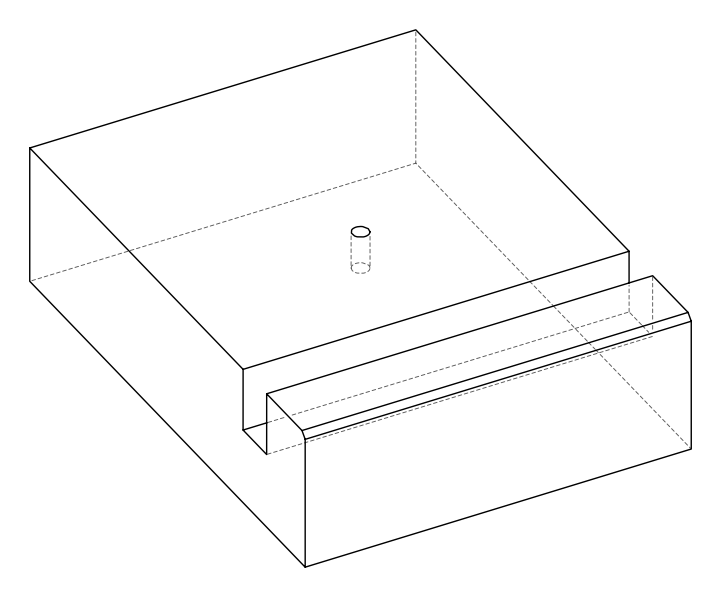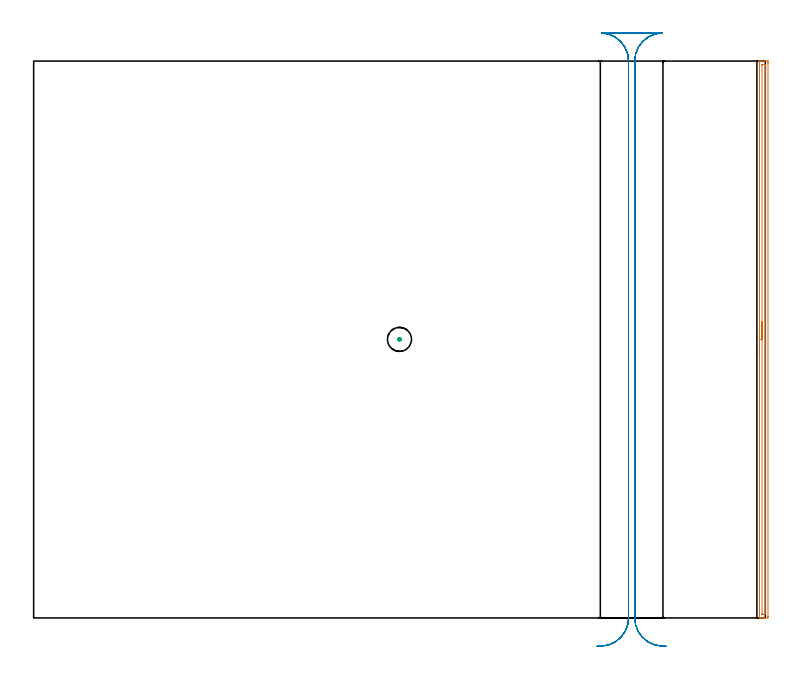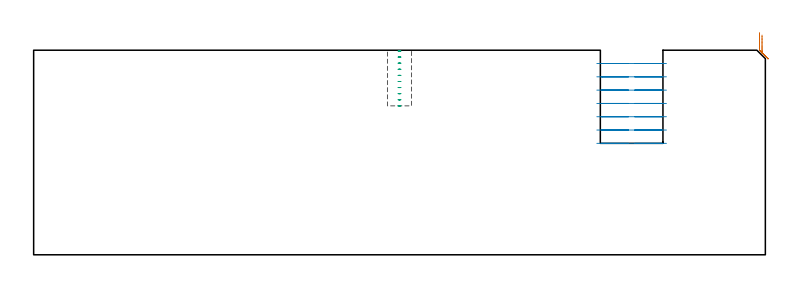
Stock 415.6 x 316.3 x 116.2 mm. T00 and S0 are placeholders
(PLAN: 3 operations, 2 tool changes, 16.5 min)
(1 AREA_MILL | FG_CHAMFER_SURFACE | UGT0205_001 | 5.24 min | 3644 mm3)
(2 MILL_RECTANGULAR_SLOT | SLOT_RECTANGULAR | UGT0201_004 | Follow Part, ap 8, ae 75% | 10.9 min | 594190 mm3)
(3 MILL_BLIND_HOLE_FROM_SOLID_MATERIAL | STEP1POCKET | UGT0201_130 | Spiral | 0.31 min | 4535 mm3)
(TOOL UGT0205_001 | Chamfer Mill 20 x 3 x 45 deg. | D20 FL50 Z2)
(TOOL UGT0201_004 | End Mill 32 mm | D32 FL53 Z6)
(TOOL UGT0201_130 | Carbide End Mill 12.0 | D12 FL15 Z4)
(OP 1 AREA_MILL)
G17 G21 G94 G90
T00 M6
G54
G17 G0 G90 X412.3 Y148.15 S1061 M3
G43 Z126.2 H0
G94 G1 Y148.188 Z125.328 F250.
Y148.302 Z124.463
Y148.491 Z123.612
Y148.753 Z122.78
Y149.087 Z121.974
Y149.49 Z121.2
Y149.958 Z120.464
Y150.49 Z119.772
Y151.079 Z119.129
Y151.722 Z118.539
Y152.414 Z118.008
Y153.15 Z117.54
Y153.924 Z117.137
Y154.73 Z116.803
Y155.562 Z116.541
Y156.413 Z116.352
Y157.278 Z116.238
Y158.15 Z116.2
Y316.139
X412.302 Y316.292 Z116.188
X412.308 Y316.294 Z116.183
X412.359 Y316.297 Z116.132
X412.743 Y316.3 Z115.756
X413.162 Z115.337
X413.807 Z114.688
X415.022 Z113.475
X415.593 Z112.901
X417.092 Y316.298 Z111.404
X417.094 Y316.296 Z111.402
X417.099 Y315.693 Z111.401
X417.1 Y315.079 Z111.4
Y0.886
X417.099 Y0.607 Z111.401
X417.094 Y0.004 Z111.402
X417.092 Y0.002 Z111.404
X415.593 Y0. Z112.901
X415.022 Z113.475
X414.7 Z113.796
X414.129 Z114.367
X413.807 Z114.688
X413.162 Z115.337
X412.743 Z115.756
X412.36 Z116.131
X412.308 Z116.182
X412.303 Y0.007 Z116.188
X412.3 Y0.161 Z116.2
Y158.15
X413.714 Z114.786
X413.715 Y314. Z114.785
X413.716 Y314.093 Z114.784
X413.721 Y314.276 Z114.779
X413.726 Y314.291 Z114.774
X413.734 Y314.295 Z114.766
X413.758 Y314.298 Z114.742
X415.2 Y314.3 Z113.3
X415.593 Y314.297 Z112.907
X415.649 Y314.294 Z112.851
X415.677 Y314.291 Z112.823
X415.681 Y314.185 Z112.819
X415.685 Y314. Z112.815
X415.686 Y313.907 Z112.814
X415.685 Y2.3 Z112.815
X415.684 Y2.207 Z112.816
X415.679 Y2.024 Z112.821
X415.674 Y2.009 Z112.826
X415.666 Y2.005 Z112.834
X415.642 Y2.002 Z112.858
X414.2 Y2. Z114.3
X413.807 Y2.003 Z114.693
X413.751 Y2.006 Z114.749
X413.723 Y2.009 Z114.777
X413.719 Y2.115 Z114.781
X413.715 Y2.3 Z114.785
X413.714 Y2.393 Z114.786
Y158.15
Y159.022 Z114.824
Y159.886 Z114.938
Y160.738 Z115.126
Y161.57 Z115.389
Y162.376 Z115.723
Y163.15 Z116.125
Y163.886 Z116.594
Y164.578 Z117.125
Y165.221 Z117.715
Y165.81 Z118.358
Y166.341 Z119.05
Y166.81 Z119.786
Y167.213 Z120.56
Y167.547 Z121.366
Y167.809 Z122.198
Y167.998 Z123.049
Y168.112 Z123.914
Y168.15 Z124.786
G0 Z126.2
M5
M2
(OP 2 MILL_RECTANGULAR_SLOT)
G17 G21 G94 G90
T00 M6
G54
G17 G0 G90 X359.415 Y-16.154 S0 M3
G43 Z126.2 H0
Z108.643
G94 G1 X356.421 Y-15.97 F250.
G2 X341.4 Y0. R16. F500.
G1 Y316.3
G2 X356.834 Y332.29 R16.
G1 X322.466
G2 X337.9 Y316.3 R16.
G1 Y0.
G2 X322.879 Y-15.97 R16.
G1 X319.885 Y-16.154 F250.
G0 X359.415 Z101.086
G1 X356.421 Y-15.97
G2 X341.4 Y0. R16. F500.
G1 Y316.3
G2 X356.834 Y332.29 R16.
G1 X322.466
G2 X337.9 Y316.3 R16.
G1 Y0.
G2 X322.879 Y-15.97 R16.
G1 X319.885 Y-16.154 F250.
G0 X359.415 Z93.529
G1 X356.421 Y-15.97
G2 X341.4 Y0. R16. F500.
G1 Y316.3
G2 X356.834 Y332.29 R16.
G1 X322.466
G2 X337.9 Y316.3 R16.
G1 Y0.
G2 X322.879 Y-15.97 R16.
G1 X319.885 Y-16.154 F250.
G0 X359.415 Z85.971
G1 X356.421 Y-15.97
G2 X341.4 Y0. R16. F500.
G1 Y316.3
G2 X356.834 Y332.29 R16.
G1 X322.466
G2 X337.9 Y316.3 R16.
G1 Y0.
G2 X322.879 Y-15.97 R16.
G1 X319.885 Y-16.154 F250.
G0 X359.415 Z78.414
G1 X356.421 Y-15.97
G2 X341.4 Y0. R16. F500.
G1 Y316.3
G2 X356.834 Y332.29 R16.
G1 X322.466
G2 X337.9 Y316.3 R16.
G1 Y0.
G2 X322.879 Y-15.97 R16.
G1 X319.885 Y-16.154 F250.
G0 X359.415 Z70.857
G1 X356.421 Y-15.97
G2 X341.4 Y0. R16. F500.
G1 Y316.3
G2 X356.834 Y332.29 R16.
G1 X322.466
G2 X337.9 Y316.3 R16.
G1 Y0.
G2 X322.879 Y-15.97 R16.
G1 X319.885 Y-16.154 F250.
G0 X359.415 Z63.3
G1 X356.421 Y-15.97
G2 X341.4 Y0. R16. F500.
G1 Y316.3
G2 X356.834 Y332.29 R16.
G1 X322.466
G2 X337.9 Y316.3 R16.
G1 Y0.
G2 X322.879 Y-15.97 R16.
G1 X319.885 Y-16.154 F250.
G0 Z126.2
M5
M2
(OP 3 MILL_BLIND_HOLE_FROM_SOLID_MATERIAL)
G17 G21 G94 G90
T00 M6
G54
G17 G0 G90 X207.8 Y158.2 S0 M3
G43 Z126.2 H0
Z115.74
G94 G3 X208.2 Y158.6 R0.4 F250.
X207.8 Y159. R0.4
X207. Y158.2 R0.8
X207.8 Y159. R-0.8
X207.4 Y158.6 R0.4
X207.8 Y158.2 R0.4
G0 Z112.28
G3 X208.2 Y158.6 R0.4
X207.8 Y159. R0.4
X207. Y158.2 R0.8
X207.8 Y159. R-0.8
X207.4 Y158.6 R0.4
X207.8 Y158.2 R0.4
G0 Z108.82
G3 X208.2 Y158.6 R0.4
X207.8 Y159. R0.4
X207. Y158.2 R0.8
X207.8 Y159. R-0.8
X207.4 Y158.6 R0.4
X207.8 Y158.2 R0.4
G0 Z105.36
G3 X208.2 Y158.6 R0.4
X207.8 Y159. R0.4
X207. Y158.2 R0.8
X207.8 Y159. R-0.8
X207.4 Y158.6 R0.4
X207.8 Y158.2 R0.4
G0 Z101.9
G3 X208.2 Y158.6 R0.4
X207.8 Y159. R0.4
X207. Y158.2 R0.8
X207.8 Y159. R-0.8
X207.4 Y158.6 R0.4
X207.8 Y158.2 R0.4
G0 Z98.44
G3 X208.2 Y158.6 R0.4
X207.8 Y159. R0.4
X207. Y158.2 R0.8
X207.8 Y159. R-0.8
X207.4 Y158.6 R0.4
X207.8 Y158.2 R0.4
G0 Z94.98
G3 X208.2 Y158.6 R0.4
X207.8 Y159. R0.4
X207. Y158.2 R0.8
X207.8 Y159. R-0.8
X207.4 Y158.6 R0.4
X207.8 Y158.2 R0.4
G0 Z91.52
G3 X208.2 Y158.6 R0.4
X207.8 Y159. R0.4
X207. Y158.2 R0.8
X207.8 Y159. R-0.8
X207.4 Y158.6 R0.4
X207.8 Y158.2 R0.4
G0 Z88.06
G3 X208.2 Y158.6 R0.4
X207.8 Y159. R0.4
X207. Y158.2 R0.8
X207.8 Y159. R-0.8
X207.4 Y158.6 R0.4
X207.8 Y158.2 R0.4
G0 Z84.6
G3 X208.2 Y158.6 R0.4
X207.8 Y159. R0.4
X207. Y158.2 R0.8
X207.8 Y159. R-0.8
X207.4 Y158.6 R0.4
X207.8 Y158.2 R0.4
G0 Z126.2
M5
M2
